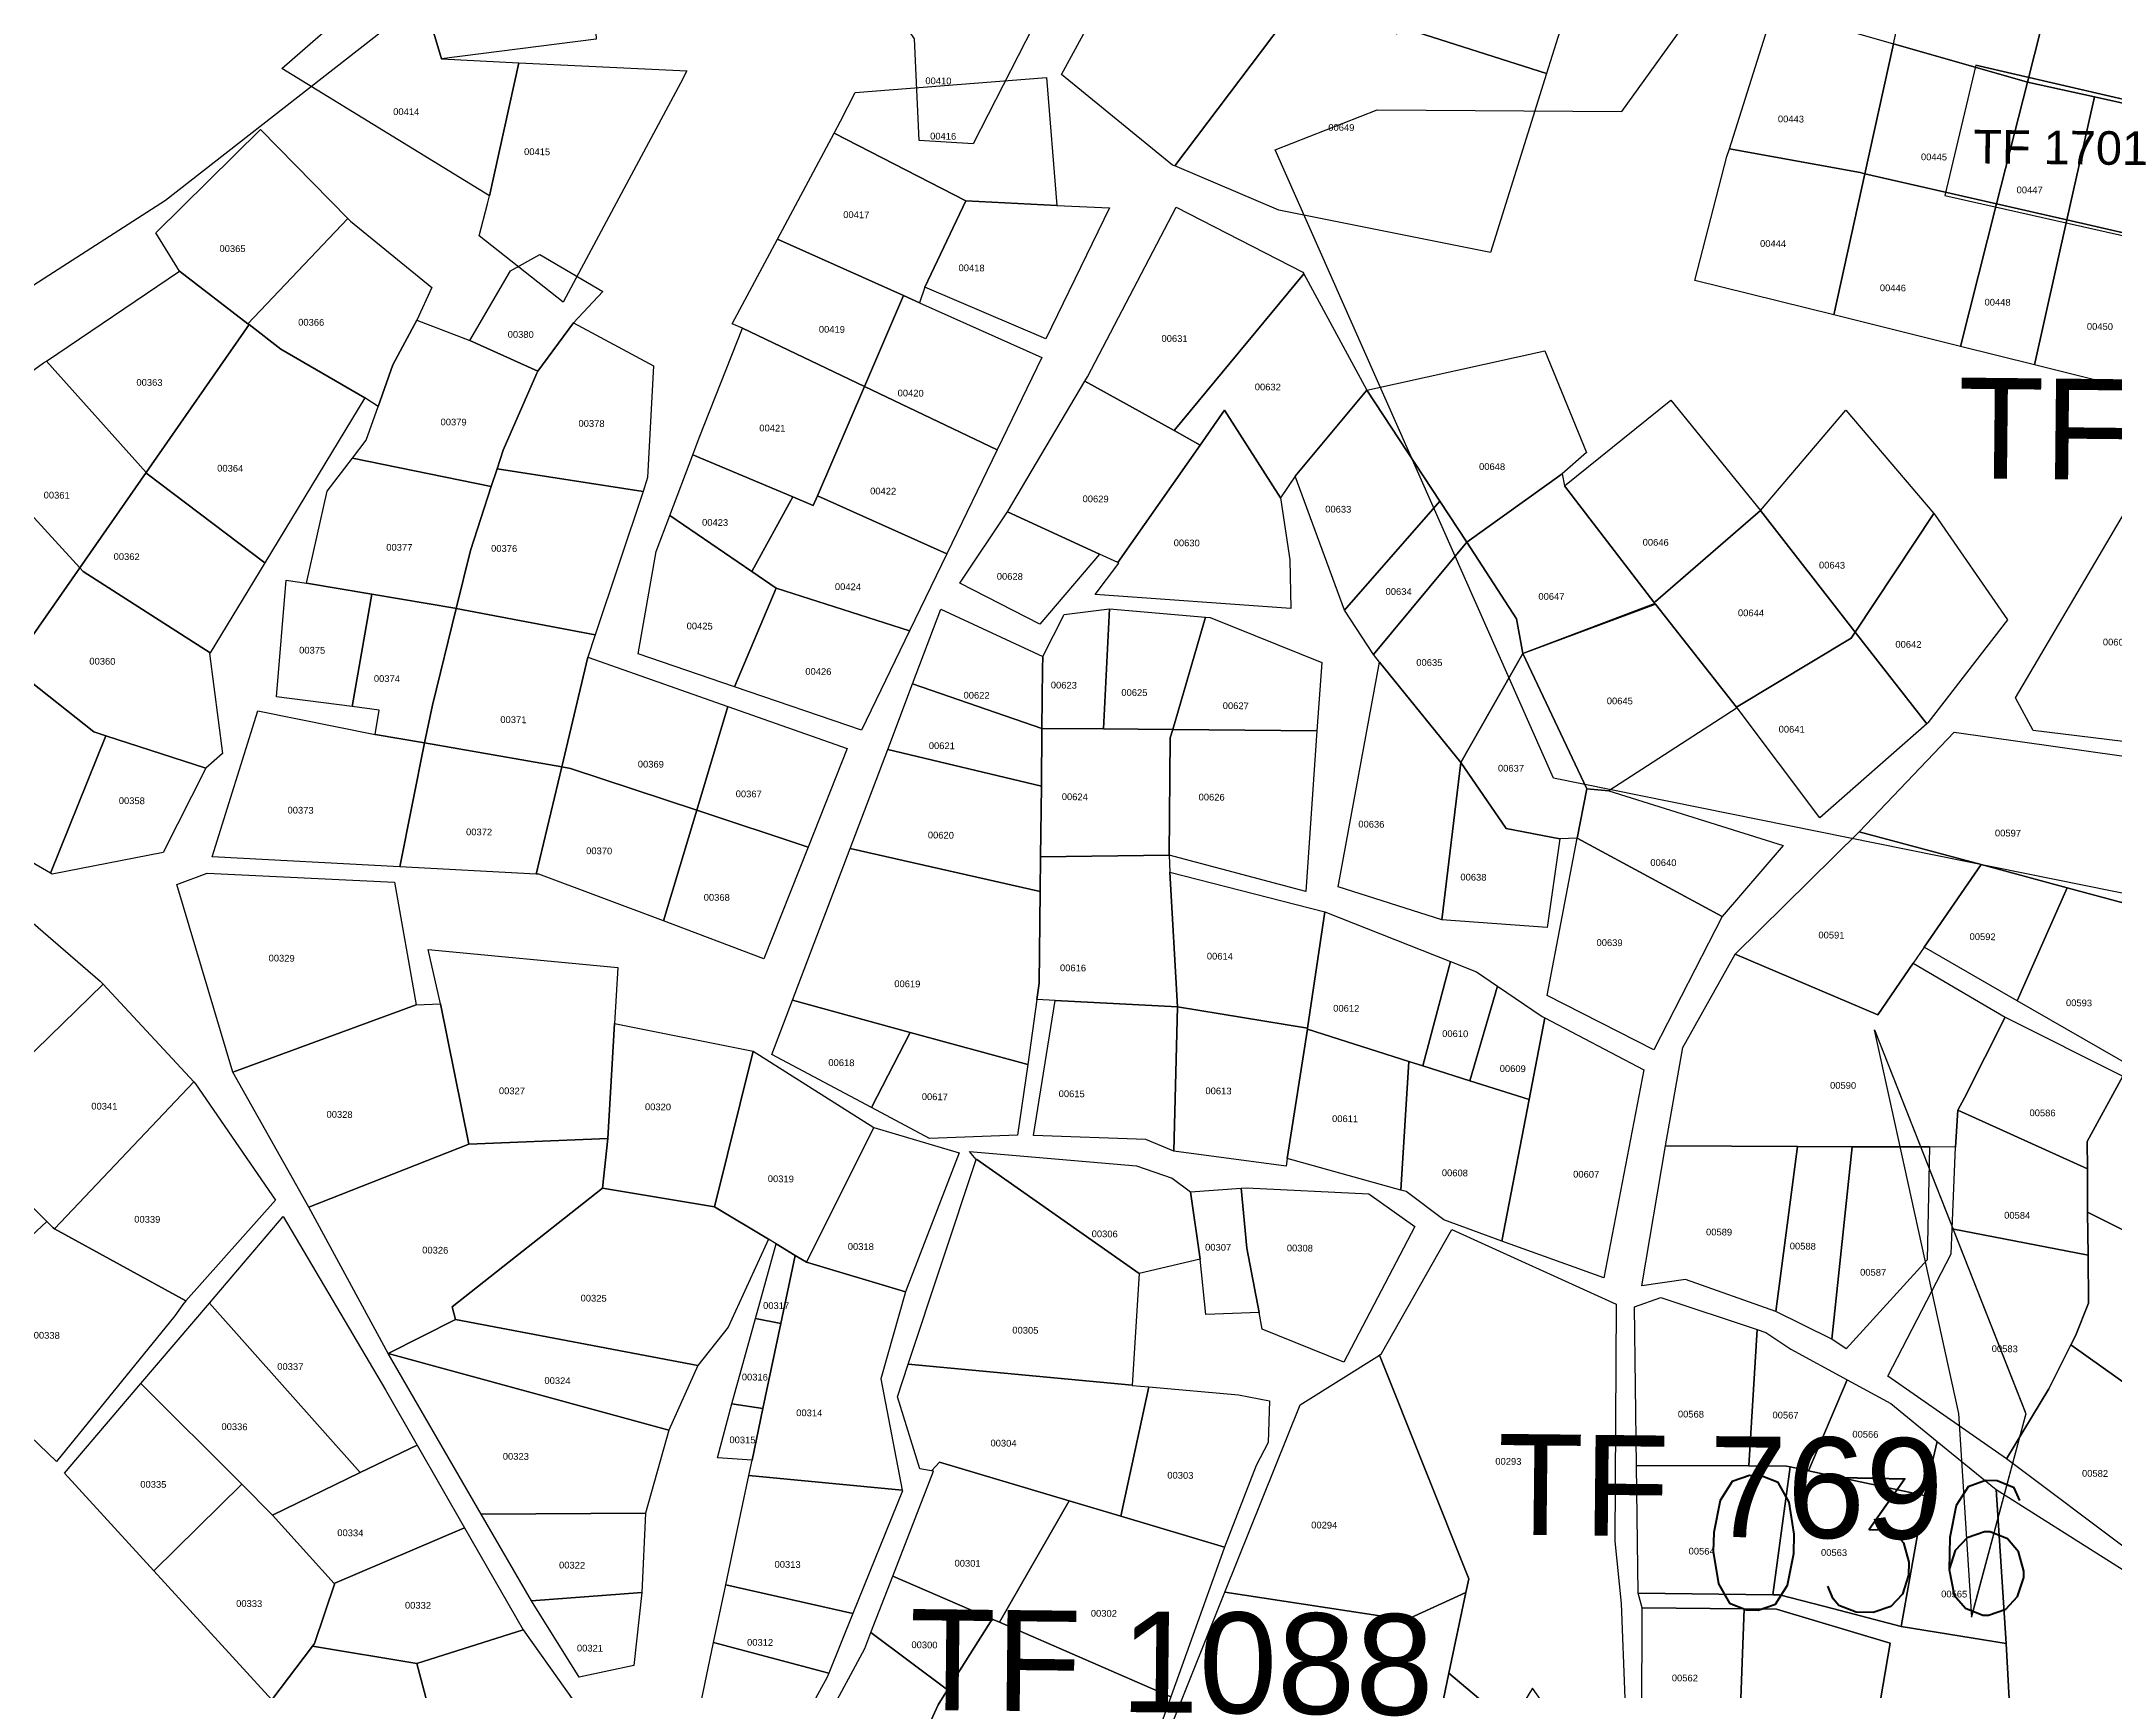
# Model space of a CAD drawing. Header units: metres. Extents: x 251686 to 255059, y 1627526 to 1631912.
# Drawn here: x 253503.4 to 253811.9, y 1628057.4 to 1628302.8 of the extents above; entities that cross this region are included whole.
import ezdxf
from ezdxf.enums import TextEntityAlignment as Align

# ---------------------------------------------------------------- set-up
doc = ezdxf.new("R2010")
doc.units = ezdxf.units.M
doc.header["$MEASUREMENT"] = 0
doc.layers.add('ASSIETTE IMMAT', color=7, linetype='Continuous', lineweight=0)
doc.layers.add('Numero_TF', color=7, linetype='Continuous', lineweight=0)
for name, color, linetype in [('limites_parcelles', 7, 'Continuous'), ('limites_sections', 7, 'Continuous'), ('numero_parcelle', 7, 'Continuous')]:
    doc.layers.add(name, color=color, linetype=linetype)
doc.styles.add('Style-Arial', font='arial.ttf')
doc.styles.add('Style-txt', font='txt.shx')

# ---------------------------------------------------------------- blocks, each defined once
blk = doc.blocks.new('*U104')
at = {"layer": 'Numero_TF', "color": 4, "linetype": 'Continuous', "lineweight": 30}
for p, q in [((-149.243772, 99.871066), (-119.863469, 93.082053)), ((-151.772301, -100.833446), (-164.282901, -43.708871)), ((-164.282901, -43.708871), (-141.772327, -100.888499)), ((-164.183542, -43.961255), (-141.893134, -100.581635)), ((-149.830725, -131.155516), (-151.772301, -100.833446)), ((-141.772327, -100.888499), (-149.890722, -131.154885)), ((-141.857766, -101.207026), (-149.870876, -131.080897))]:
    blk.add_line(p, q, dxfattribs=at)
at = {"layer": 'Numero_TF', "color": 4, "linetype": 'Continuous', "lineweight": 30, "flags": 128}
blk.add_lwpolyline([(-0.720757, 60.34866), (9.910814, -8.096801), (0.261861, -47.927637), (-60.979318, -30.583345), (-124.533198, -23.95535), (-212.052296, -6.274991), (-253.48205, 87.255387), (-253.48205, 87.255387), (-238.318804, 93.196426), (-201.899447, 92.943829), (-158.046933, 153.876523)], dxfattribs=at)
at = {"layer": 'Numero_TF', "color": 4, "linetype": 'Continuous', "lineweight": 30}
blk.add_3dface([(-153.828061, 80.448152), (-124.326189, 73.80787), (-119.863469, 93.082053), (-149.243772, 99.871066)], dxfattribs=at)
at = {"layer": 'Numero_TF', "color": 4, "linetype": 'Continuous', "lineweight": 0, "style": 'Style-Arial'}
for s, height, p in [('TF 1701', 5, (-149.615524, 85.242433)), ('TF 605', 15, (-151.954414, 38.363267)), ('TF 769', 15, (-220.480116, -118.858176)), ('TF 1088', 15, (-307.999119, -144.92953))]:
    blk.add_text(s, height=height, rotation=359.3981, dxfattribs=at).set_placement(p)

msp = doc.modelspace()

# ---------------------------------------------------------------- linework, layer by layer
at = {"layer": 'ASSIETTE IMMAT', "color": 2, "linetype": 'Continuous', "lineweight": 30, "flags": 128}
msp.add_lwpolyline([(253586.882449, 1628344.94237), (253577.64234, 1628342.548201), (253575.708695, 1628321.295117), (253521.853336, 1628279.133303), (253449.96192, 1628232.956205), (253436.152828, 1628245.346432), (253445.156535, 1628290.27974), (253359.261937, 1628339.884883), (253375.463978, 1628424.661208), (253421.924501, 1628470.512987), (253494.385766, 1628509.035218), (253498.006094, 1628558.818805), (253499.645445, 1628581.019999), (253466.43506, 1628620.073785), (253446.121019, 1628685.591974), (253503.841435, 1628578.416735), (253518.731881, 1628369.535378), (253588.984244, 1628345.378228)], dxfattribs=at)
at = {"layer": 'limites_parcelles', "ltscale": 40, "flags": 128}
for points in [[(253835.971979, 1628321.648544), (253828.711951, 1628290.186434), (253808.934858, 1628294.580354), (253798.980381, 1628296.788167), (253804.311724, 1628317.78484), (253807.449129, 1628330.147764), (253835.971979, 1628321.648544)], [(253585.966728, 1628303.166136), (253562.942403, 1628300.217603), (253558.378786, 1628315.547029), (253573.663658, 1628328.442774), (253584.988052, 1628321.231734), (253585.966728, 1628303.166136)], [(253672.051988, 1628284.297895), (253671.738326, 1628284.423117), (253655.196343, 1628297.907233), (253667.784901, 1628321.08331), (253685.88502, 1628312.774871), (253691.577995, 1628310.164762), (253672.051988, 1628284.297895)], [(253562.942403, 1628300.217603), (253574.458511, 1628299.649556), (253570.084697, 1628279.85193), (253539.172023, 1628298.790831), (253558.378786, 1628315.547029), (253562.942403, 1628300.217603)], [(253705.930608, 1628304.92354), (253727.409191, 1628298.07321), (253719.081895, 1628271.407937), (253687.569008, 1628277.703245), (253672.051988, 1628284.297895), (253691.577995, 1628310.164762), (253705.11766, 1628303.946506), (253705.930608, 1628304.92354)], [(253754.616571, 1628286.849818), (253761.15422, 1628307.579804), (253779.01376, 1628302.484629), (253774.766662, 1628283.142898), (253774.087581, 1628283.30244), (253754.616571, 1628286.849818)], [(253632.564834, 1628304.302289), (253651.00409, 1628305.063667), (253642.072062, 1628287.569573), (253634.020003, 1628288.070747), (253633.346064, 1628303.227223), (253632.564834, 1628304.302289)], [(253599.450966, 1628298.442065), (253598.497192, 1628296.633344), (253590.071389, 1628280.901869), (253583.303969, 1628268.282424), (253581.054544, 1628264.03862), (253568.55898, 1628273.893549), (253569.797798, 1628278.655998), (253570.084697, 1628279.85193), (253574.458511, 1628299.649556), (253599.450966, 1628298.442065)], [(253654.537842, 1628278.411233), (253640.980648, 1628279.092168), (253621.385023, 1628289.153775), (253622.338796, 1628290.962495), (253624.476894, 1628295.248111), (253652.990218, 1628297.448062), (253654.537842, 1628278.411233)], [(253534.123105, 1628260.818252), (253523.943293, 1628268.657383), (253520.436458, 1628274.323175), (253536.001892, 1628289.745952), (253549.000045, 1628276.471795), (253534.123105, 1628260.818252)], [(253640.980648, 1628279.092168), (253634.871243, 1628266.242278), (253634.084951, 1628263.933931), (253631.698423, 1628265.015701), (253612.95922, 1628273.422299), (253621.385023, 1628289.153775), (253640.980648, 1628279.092168)], [(253774.766662, 1628283.142898), (253770.156426, 1628262.118328), (253749.472774, 1628267.263492), (253754.248824, 1628285.695377), (253754.616571, 1628286.849818), (253774.087581, 1628283.30244), (253774.766662, 1628283.142898)], [(253553.491527, 1628248.472907), (253551.544203, 1628249.773595), (253539.031689, 1628257.04792), (253534.31464, 1628260.673992), (253534.123105, 1628260.818252), (253549.000045, 1628276.471795), (253549.371996, 1628276.091947), (253561.481074, 1628266.200436), (253559.25551, 1628261.326426), (253555.71086, 1628254.688176), (253553.491527, 1628248.472907)], [(253654.537842, 1628278.411233), (253662.367782, 1628278.04448), (253652.855853, 1628258.544686), (253634.871243, 1628266.242278), (253640.980648, 1628279.092168), (253654.537842, 1628278.411233)], [(253691.283134, 1628268.220264), (253671.956627, 1628244.901601), (253658.692955, 1628252.24478), (253659.085844, 1628252.890929), (253672.295902, 1628278.163712), (253691.133625, 1628268.49617), (253691.283134, 1628268.220264)], [(253631.698423, 1628265.015701), (253625.876385, 1628251.471874), (253607.719044, 1628260.136534), (253606.1918, 1628260.802854), (253612.95922, 1628273.422299), (253631.698423, 1628265.015701)], [(253567.138975, 1628258.317365), (253573.222231, 1628268.678192), (253577.556089, 1628271.132161), (253586.94748, 1628265.61792), (253582.590248, 1628260.939035), (253577.261506, 1628253.730215), (253567.138975, 1628258.317365)], [(253534.123105, 1628260.818252), (253534.31464, 1628260.673992), (253518.964295, 1628238.644591), (253504.12144, 1628255.250471), (253523.943293, 1628268.657383), (253534.123105, 1628260.818252)], [(253690.001533, 1628238.107665), (253687.793472, 1628234.899804), (253679.456581, 1628247.942102), (253675.825599, 1628242.757719), (253671.956627, 1628244.901601), (253691.283134, 1628268.220264), (253700.662259, 1628250.899581), (253690.001533, 1628238.107665)], [(253634.084951, 1628263.933931), (253652.267946, 1628255.77703), (253645.631125, 1628242.048712), (253625.876385, 1628251.471874), (253631.698423, 1628265.015701), (253634.084951, 1628263.933931)], [(253567.138975, 1628258.317365), (253577.261506, 1628253.730215), (253577.096287, 1628253.477937), (253572.108883, 1628242.008256), (253571.195768, 1628239.233855), (253570.33473, 1628236.580834), (253549.661685, 1628240.801276), (253551.701644, 1628243.482554), (253553.491527, 1628248.472907), (253555.71086, 1628254.688176), (253559.25551, 1628261.326426), (253567.138975, 1628258.317365)], [(253592.924094, 1628235.845654), (253571.195768, 1628239.233855), (253572.108883, 1628242.008256), (253577.096287, 1628253.477937), (253577.261506, 1628253.730215), (253582.590248, 1628260.939035), (253594.472003, 1628254.555305), (253593.595964, 1628237.901189), (253592.924094, 1628235.845654)], [(253551.544203, 1628249.773595), (253536.63483, 1628225.229903), (253519.125032, 1628238.470173), (253518.964295, 1628238.644591), (253534.31464, 1628260.673992), (253539.031689, 1628257.04792), (253551.544203, 1628249.773595)], [(253600.347962, 1628241.315328), (253601.298727, 1628243.804838), (253607.719044, 1628260.136534), (253625.876385, 1628251.471874), (253618.897938, 1628235.207005), (253618.273109, 1628233.760609), (253615.197981, 1628235.062984), (253600.347962, 1628241.315328)], [(253518.964295, 1628238.644591), (253509.091756, 1628224.47272), (253490.17702, 1628245.185601), (253503.712074, 1628254.970276), (253504.12144, 1628255.250471), (253518.964295, 1628238.644591)], [(253715.513366, 1628228.309044), (253711.523148, 1628234.386337), (253700.662259, 1628250.899581), (253727.131321, 1628256.778809), (253733.322476, 1628241.625336), (253729.712947, 1628238.483), (253715.513366, 1628228.309044)], [(253675.825599, 1628242.757719), (253663.581274, 1628225.26794), (253660.85114, 1628226.52605), (253647.159938, 1628232.827183), (253658.692955, 1628252.24478), (253671.956627, 1628244.901601), (253675.825599, 1628242.757719)], [(253743.37137, 1628219.390066), (253730.09038, 1628236.690776), (253745.912102, 1628249.428473), (253759.243015, 1628233.011207), (253743.616157, 1628219.478939), (253743.37137, 1628219.390066)], [(253687.793472, 1628234.899804), (253689.189999, 1628225.659344), (253689.357834, 1628218.423261), (253660.228866, 1628220.487053), (253663.76329, 1628225.184744), (253663.581274, 1628225.26794), (253675.825599, 1628242.757719), (253679.456581, 1628247.942102), (253687.793472, 1628234.899804)], [(253509.091756, 1628224.47272), (253499.095169, 1628210.09894), (253485.529648, 1628225.461973), (253476.703456, 1628235.451083), (253476.836489, 1628235.54113), (253490.17702, 1628245.185601), (253509.091756, 1628224.47272)], [(253570.33473, 1628236.580834), (253567.237369, 1628227.062446), (253565.104388, 1628218.428057), (253564.911679, 1628218.460563), (253552.547814, 1628220.54128), (253542.861666, 1628222.177282), (253545.921831, 1628235.892372), (253549.661685, 1628240.801276), (253570.33473, 1628236.580834)], [(253592.924094, 1628235.845654), (253585.811007, 1628214.501918), (253565.104388, 1628218.428057), (253567.237369, 1628227.062446), (253570.33473, 1628236.580834), (253571.195768, 1628239.233855), (253592.924094, 1628235.845654)], [(253536.63483, 1628225.229903), (253528.487667, 1628211.84259), (253509.583912, 1628223.92904), (253509.091756, 1628224.47272), (253518.964295, 1628238.644591), (253519.125032, 1628238.470173), (253536.63483, 1628225.229903)], [(253723.874179, 1628211.74078), (253723.788081, 1628212.249713), (253722.932773, 1628216.912235), (253715.513366, 1628228.309044), (253729.712947, 1628238.483), (253730.09038, 1628236.690776), (253743.37137, 1628219.390066), (253743.53168, 1628219.17501), (253723.874179, 1628211.74078)], [(253825.845831, 1628237.879496), (253821.62667, 1628217.328364), (253817.675156, 1628198.074973), (253799.825728, 1628200.264121), (253797.214866, 1628205.138136), (253817.19157, 1628239.088076), (253825.845831, 1628237.879496)], [(253638.142872, 1628226.581722), (253632.576167, 1628215.097806), (253612.728131, 1628221.443299), (253609.136879, 1628223.909401), (253615.197981, 1628235.062984), (253618.273109, 1628233.760609), (253618.897938, 1628235.207005), (253638.142872, 1628226.581722)], [(253773.348861, 1628214.919467), (253772.729689, 1628214.011521), (253755.694344, 1628203.74543), (253743.611995, 1628219.082721), (253743.53168, 1628219.17501), (253743.37137, 1628219.390066), (253743.616157, 1628219.478939), (253759.243015, 1628233.011207), (253773.348861, 1628214.919467)], [(253609.136879, 1628223.909401), (253612.728131, 1628221.443299), (253606.538665, 1628206.775509), (253592.202742, 1628211.671097), (253594.862486, 1628226.924639), (253596.910303, 1628232.288222), (253609.136879, 1628223.909401)], [(253796.005758, 1628216.744038), (253784.129268, 1628201.384113), (253783.985648, 1628201.253534), (253773.348861, 1628214.919467), (253785.05623, 1628232.557135), (253785.247018, 1628232.341759), (253796.005758, 1628216.744038)], [(253723.874179, 1628211.74078), (253714.660656, 1628195.499392), (253702.553718, 1628210.430518), (253701.620844, 1628211.578301), (253715.513366, 1628228.309044), (253722.932773, 1628216.912235), (253723.788081, 1628212.249713), (253723.874179, 1628211.74078)], [(253528.487667, 1628211.84259), (253528.415164, 1628211.711264), (253530.331863, 1628196.85671), (253527.870117, 1628194.647249), (253512.974785, 1628199.48775), (253511.202646, 1628200.055038), (253500.400527, 1628208.622106), (253499.095169, 1628210.09894), (253509.091756, 1628224.47272), (253509.583912, 1628223.92904), (253528.487667, 1628211.84259)], [(253542.861666, 1628222.177282), (253552.547814, 1628220.54128), (253549.628768, 1628203.817181), (253538.375931, 1628205.266432), (253539.81821, 1628222.625838), (253542.861666, 1628222.177282)], [(253565.104388, 1628218.428057), (253561.569951, 1628204.057513), (253560.413283, 1628198.410232), (253553.050231, 1628199.696692), (253553.636837, 1628203.307688), (253549.628768, 1628203.817181), (253552.547814, 1628220.54128), (253564.911679, 1628218.460563), (253565.104388, 1628218.428057)], [(253585.811007, 1628214.501918), (253584.709151, 1628211.17067), (253580.818961, 1628194.853035), (253560.413283, 1628198.410232), (253561.569951, 1628204.057513), (253565.104388, 1628218.428057), (253585.811007, 1628214.501918)], [(253652.410354, 1628211.30276), (253652.39157, 1628209.514698), (253652.297541, 1628200.564232), (253633.041954, 1628207.208318), (253637.273823, 1628218.330316), (253652.410354, 1628211.30276)], [(253652.410354, 1628211.30276), (253655.615474, 1628217.538154), (253662.340362, 1628218.371795), (253661.451943, 1628200.539184), (253652.297541, 1628200.564232), (253652.39157, 1628209.514698), (253652.410354, 1628211.30276)], [(253755.694344, 1628203.74543), (253755.754447, 1628203.663514), (253736.664694, 1628191.275128), (253733.396237, 1628191.5838), (253723.874179, 1628211.74078), (253743.611995, 1628219.082721), (253755.694344, 1628203.74543)], [(253676.623167, 1628217.124407), (253677.313475, 1628217.066352), (253693.93734, 1628210.409272), (253693.230669, 1628200.205332), (253671.753614, 1628200.43096), (253676.623167, 1628217.124407)], [(253783.985648, 1628201.253534), (253768.089735, 1628187.256708), (253755.754447, 1628203.663514), (253755.694344, 1628203.74543), (253772.729689, 1628214.011521), (253773.348861, 1628214.919467), (253783.985648, 1628201.253534)], [(253733.396237, 1628191.5838), (253731.977704, 1628184.222135), (253729.365555, 1628184.137811), (253721.405977, 1628185.704872), (253714.660656, 1628195.499392), (253723.874179, 1628211.74078), (253733.396237, 1628191.5838)], [(253504.753338, 1628179.029467), (253498.06792, 1628182.920072), (253486.33412, 1628191.781424), (253499.095169, 1628210.09894), (253500.400527, 1628208.622106), (253511.202646, 1628200.055038), (253512.974785, 1628199.48775), (253504.753338, 1628179.029467)], [(253584.709151, 1628211.17067), (253605.562778, 1628203.829038), (253600.909756, 1628188.403387), (253582.13734, 1628194.615653), (253580.818961, 1628194.853035), (253584.709151, 1628211.17067)], [(253553.050231, 1628199.696692), (253560.413283, 1628198.410232), (253556.714348, 1628179.987353), (253528.818962, 1628181.479354), (253535.580524, 1628203.212884), (253553.050231, 1628199.696692)], [(253527.870117, 1628194.647249), (253521.530354, 1628182.114756), (253504.975565, 1628178.905206), (253504.753338, 1628179.029467), (253512.974785, 1628199.48775), (253527.870117, 1628194.647249)], [(253661.451943, 1628200.539184), (253671.753614, 1628200.43096), (253671.395065, 1628199.184978), (253671.211276, 1628181.690423), (253652.096888, 1628181.464486), (253652.207567, 1628191.999825), (253652.297541, 1628200.564232), (253661.451943, 1628200.539184)], [(253693.230669, 1628200.205332), (253691.587583, 1628176.304634), (253671.211276, 1628181.690423), (253671.395065, 1628199.184978), (253671.753614, 1628200.43096), (253693.230669, 1628200.205332)], [(253813.364087, 1628174.578244), (253804.87353, 1628176.862122), (253792.076952, 1628180.3089), (253773.951025, 1628185.193501), (253788.067308, 1628200.011708), (253817.86449, 1628195.786857), (253813.347397, 1628174.923878), (253813.364087, 1628174.578244)], [(253652.207567, 1628191.999825), (253652.096888, 1628181.464486), (253652.042882, 1628176.32381), (253623.741552, 1628182.697145), (253629.342624, 1628197.452401), (253652.207567, 1628191.999825)], [(253600.909756, 1628188.403387), (253595.95101, 1628171.924249), (253577.420052, 1628178.875699), (253577.013888, 1628178.900287), (253580.818961, 1628194.853035), (253582.13734, 1628194.615653), (253600.909756, 1628188.403387)], [(253729.365555, 1628184.137811), (253727.479275, 1628170.938738), (253711.793507, 1628172.10942), (253714.660656, 1628195.499392), (253721.405977, 1628185.704872), (253729.365555, 1628184.137811)], [(253733.396237, 1628191.5838), (253736.664694, 1628191.275128), (253762.610782, 1628183.158598), (253753.558516, 1628172.595268), (253731.977704, 1628184.222135), (253733.396237, 1628191.5838)], [(253792.076952, 1628180.3089), (253783.605842, 1628168.002009), (253781.985942, 1628165.651617), (253776.682661, 1628157.964983), (253755.480691, 1628166.966445), (253773.951025, 1628185.193501), (253792.076952, 1628180.3089)], [(253652.042882, 1628176.32381), (253651.89933, 1628162.659364), (253651.558986, 1628160.244726), (253650.176862, 1628150.54575), (253632.679753, 1628155.322139), (253615.162431, 1628160.108902), (253623.741552, 1628182.697145), (253652.042882, 1628176.32381)], [(253671.347678, 1628179.199653), (253672.45804, 1628159.161523), (253654.280542, 1628160.104368), (253651.558986, 1628160.244726), (253651.89933, 1628162.659364), (253652.042882, 1628176.32381), (253652.096888, 1628181.464486), (253671.211276, 1628181.690423), (253671.347678, 1628179.199653)], [(253559.160419, 1628159.427162), (253531.865428, 1628149.400941), (253523.553251, 1628177.368844), (253528.051601, 1628179.038721), (253555.918216, 1628177.70959), (253559.160419, 1628159.427162)], [(253512.586073, 1628162.487072), (253490.495197, 1628141.036512), (253476.827115, 1628151.47275), (253476.696323, 1628151.596051), (253482.450935, 1628162.590286), (253482.67679, 1628162.811445), (253495.322663, 1628175.968607), (253495.851575, 1628176.989267), (253512.133915, 1628162.969368), (253512.586073, 1628162.487072)], [(253814.783174, 1628150.076384), (253797.452358, 1628160.043073), (253804.87353, 1628176.862122), (253813.364087, 1628174.578244), (253813.668016, 1628174.493766), (253814.485208, 1628156.53147), (253814.783174, 1628150.076384)], [(253713.109979, 1628165.887488), (253708.984073, 1628150.344532), (253706.887794, 1628151.00667), (253691.798898, 1628155.798403), (253691.820924, 1628155.96074), (253694.390368, 1628173.257503), (253713.109979, 1628165.887488)], [(253589.151711, 1628164.974732), (253588.667974, 1628156.648154), (253587.685431, 1628139.527771), (253567.020404, 1628138.70849), (253562.768941, 1628159.572143), (253560.964243, 1628167.678909), (253589.151711, 1628164.974732)], [(253713.109979, 1628165.887488), (253716.985462, 1628164.363332), (253720.122847, 1628162.216975), (253716.001938, 1628148.116767), (253708.984073, 1628150.344532), (253713.109979, 1628165.887488)], [(253781.985942, 1628165.651617), (253795.679319, 1628157.623165), (253789.588932, 1628145.616402), (253788.624253, 1628143.736672), (253788.282261, 1628138.263723), (253784.390982, 1628138.284282), (253772.879483, 1628138.323932), (253764.761558, 1628138.358412), (253745.101655, 1628138.432862), (253747.704305, 1628153.08753), (253755.480691, 1628166.966445), (253776.682661, 1628157.964983), (253781.985942, 1628165.651617)], [(253512.586073, 1628162.487072), (253526.069124, 1628147.978393), (253505.345504, 1628126.107046), (253505.12317, 1628126.221148), (253504.178215, 1628127.186168), (253498.115898, 1628133.325871), (253490.495197, 1628141.036512), (253512.586073, 1628162.487072)], [(253720.122847, 1628162.216975), (253726.761011, 1628157.696912), (253727.155094, 1628157.489561), (253724.81226, 1628145.321501), (253716.001938, 1628148.116767), (253720.122847, 1628162.216975)], [(253567.020404, 1628138.70849), (253543.186774, 1628129.326664), (253531.865428, 1628149.400941), (253559.160419, 1628159.427162), (253562.768941, 1628159.572143), (253567.020404, 1628138.70849)], [(253672.45804, 1628159.161523), (253671.937682, 1628137.677404), (253667.769283, 1628139.367206), (253651.061701, 1628139.989792), (253654.280542, 1628160.104368), (253672.45804, 1628159.161523)], [(253691.820924, 1628155.96074), (253691.798898, 1628155.798403), (253688.802798, 1628136.575616), (253688.627973, 1628135.408988), (253671.937682, 1628137.677404), (253672.45804, 1628159.161523), (253691.820924, 1628155.96074)], [(253609.321874, 1628152.539679), (253603.571473, 1628129.373048), (253586.916889, 1628132.138956), (253587.685431, 1628139.527771), (253588.667974, 1628156.648154), (253609.321874, 1628152.539679)], [(253727.155094, 1628157.489561), (253741.898309, 1628149.775219), (253735.903281, 1628118.797687), (253720.760686, 1628124.280902), (253724.81226, 1628145.321501), (253727.155094, 1628157.489561)], [(253813.144109, 1628148.803212), (253807.860014, 1628139.074104), (253807.888758, 1628135.04006), (253788.624253, 1628143.736672), (253789.588932, 1628145.616402), (253795.679319, 1628157.623165), (253813.144109, 1628148.803212)], [(253650.176862, 1628150.54575), (253648.674233, 1628140.014874), (253635.54194, 1628139.553362), (253626.943432, 1628144.134662), (253632.679753, 1628155.322139), (253650.176862, 1628150.54575)], [(253627.267954, 1628141.174529), (253617.252663, 1628121.151675), (253615.586601, 1628122.144591), (253612.759569, 1628123.850783), (253611.578385, 1628124.574432), (253603.571473, 1628129.373048), (253609.321874, 1628152.539679), (253627.267954, 1628141.174529)], [(253708.984073, 1628150.344532), (253716.001938, 1628148.116767), (253724.81226, 1628145.321501), (253720.760686, 1628124.280902), (253712.116437, 1628127.409722), (253706.491336, 1628131.644807), (253705.711087, 1628131.846054), (253706.887794, 1628151.00667), (253708.984073, 1628150.344532)], [(253526.069124, 1628147.978393), (253526.340334, 1628147.680887), (253538.208735, 1628130.354374), (253524.903392, 1628115.354919), (253505.345504, 1628126.107046), (253526.069124, 1628147.978393)], [(253818.05036, 1628123.533158), (253807.932845, 1628128.597801), (253807.888758, 1628135.04006), (253807.860014, 1628139.074104), (253813.144109, 1628148.803212), (253825.165748, 1628142.194481), (253818.05036, 1628123.533158)], [(253807.888758, 1628135.04006), (253807.932845, 1628128.597801), (253807.987412, 1628122.185914), (253787.768339, 1628126.09677), (253788.282261, 1628138.263723), (253788.624253, 1628143.736672), (253807.888758, 1628135.04006)], [(253587.685431, 1628139.527771), (253586.916889, 1628132.138956), (253564.530563, 1628114.481389), (253565.028735, 1628112.576131), (253554.997947, 1628107.519945), (253543.186774, 1628129.326664), (253567.020404, 1628138.70849), (253587.685431, 1628139.527771)], [(253674.393505, 1628131.585749), (253675.863516, 1628121.602796), (253666.767549, 1628119.45287), (253642.590624, 1628136.390502), (253642.519614, 1628136.401408), (253641.495946, 1628137.611109), (253666.346508, 1628135.470337), (253671.691908, 1628133.625922), (253674.393505, 1628131.585749)], [(253761.536608, 1628113.793574), (253748.073009, 1628118.547911), (253741.570454, 1628117.600168), (253745.101655, 1628138.432862), (253764.761558, 1628138.358412), (253761.536608, 1628113.793574)], [(253784.390982, 1628138.284282), (253784.072111, 1628121.471904), (253771.984047, 1628108.217437), (253769.845295, 1628109.672545), (253772.879483, 1628138.323932), (253784.390982, 1628138.284282)], [(253666.767549, 1628119.45287), (253665.739545, 1628102.840992), (253632.404977, 1628105.954862), (253642.519614, 1628136.401408), (253642.590624, 1628136.390502), (253666.767549, 1628119.45287)], [(253603.571473, 1628129.373048), (253611.578385, 1628124.574432), (253605.618704, 1628111.468954), (253601.078089, 1628105.775939), (253565.028735, 1628112.576131), (253564.530563, 1628114.481389), (253586.916889, 1628132.138956), (253603.571473, 1628129.373048)], [(253684.619725, 1628113.656694), (253676.680827, 1628113.323513), (253675.863516, 1628121.602796), (253674.393505, 1628131.585749), (253681.958745, 1628132.136227), (253682.810184, 1628123.236792), (253684.619725, 1628113.656694)], [(253697.252552, 1628106.228697), (253685.091496, 1628111.172561), (253684.619725, 1628113.656694), (253682.810184, 1628123.236792), (253681.958745, 1628132.136227), (253682.731503, 1628132.189072), (253700.960439, 1628131.30665), (253707.787789, 1628126.418819), (253697.252552, 1628106.228697)], [(253818.05036, 1628123.533158), (253826.510264, 1628119.298773), (253826.793021, 1628119.133234), (253821.530339, 1628097.902147), (253821.383304, 1628097.446466), (253805.438847, 1628108.810909), (253806.123565, 1628110.15507), (253808.044346, 1628115.032281), (253807.987412, 1628122.185914), (253807.932845, 1628128.597801), (253818.05036, 1628123.533158)], [(253524.903392, 1628115.354919), (253524.450934, 1628114.841483), (253523.223816, 1628113.127079), (253505.621705, 1628091.466793), (253486.026433, 1628110.266478), (253504.178215, 1628127.186168), (253505.12317, 1628126.221148), (253505.345504, 1628126.107046), (253524.903392, 1628115.354919)], [(253559.315456, 1628093.910239), (253550.839042, 1628089.802976), (253528.405624, 1628115.053951), (253539.382254, 1628127.933993), (253554.595959, 1628102.139071), (253559.315456, 1628093.910239)], [(253722.005699, 1628052.259929), (253712.870922, 1628059.955994), (253715.405397, 1628071.989953), (253715.833014, 1628074.007412), (253702.516936, 1628107.311375), (253702.854439, 1628107.521201), (253713.280204, 1628125.995338), (253737.772485, 1628114.896716), (253737.574628, 1628079.621328), (253738.50318, 1628070.32482), (253739.04588, 1628056.216261), (253738.923034, 1628044.522746), (253735.806261, 1628042.828194), (253725.304408, 1628057.732298), (253722.005699, 1628052.259929)], [(253807.987412, 1628122.185914), (253808.044346, 1628115.032281), (253806.123565, 1628110.15507), (253805.438847, 1628108.810909), (253802.149357, 1628102.281744), (253795.8519, 1628091.841883), (253778.200637, 1628104.18951), (253787.597097, 1628122.369643), (253787.768339, 1628126.09677), (253807.987412, 1628122.185914)], [(253617.252663, 1628121.151675), (253631.999659, 1628116.698833), (253628.338146, 1628103.772423), (253631.506845, 1628087.197742), (253608.678865, 1628089.39855), (253609.149894, 1628091.679728), (253610.77471, 1628099.333881), (253613.44777, 1628111.986179), (253615.586601, 1628122.144591), (253617.252663, 1628121.151675)], [(253740.8021, 1628090.885965), (253740.491052, 1628114.471894), (253744.387114, 1628115.873763), (253758.724317, 1628111.100089), (253757.525498, 1628090.801722), (253740.8021, 1628090.885965)], [(253550.839042, 1628089.802976), (253537.797344, 1628083.457548), (253533.202402, 1628088.067912), (253518.190398, 1628103.080361), (253528.405624, 1628115.053951), (253550.839042, 1628089.802976)], [(253772.118782, 1628103.633608), (253766.377912, 1628090.078768), (253763.681265, 1628090.655768), (253763.123669, 1628090.773392), (253757.525498, 1628090.801722), (253758.724317, 1628111.100089), (253760.02035, 1628110.66989), (253763.743461, 1628108.182082), (253772.118782, 1628103.633608)], [(253715.405397, 1628071.989953), (253706.482181, 1628067.907706), (253679.538734, 1628072.000971), (253690.734281, 1628099.916343), (253702.516936, 1628107.311375), (253715.833014, 1628074.007412), (253715.405397, 1628071.989953)], [(253814.7742, 1628077.652002), (253795.8519, 1628091.841883), (253802.149357, 1628102.281744), (253805.438847, 1628108.810909), (253821.383304, 1628097.446466), (253814.7742, 1628077.652002)], [(253665.739545, 1628102.840992), (253665.738798, 1628102.769876), (253668.22594, 1628102.560858), (253664.051132, 1628083.330133), (253656.363278, 1628085.615739), (253637.057768, 1628091.37638), (253635.845079, 1628090.068247), (253634.120963, 1628090.370856), (253630.788979, 1628101.074449), (253632.404977, 1628105.954862), (253665.739545, 1628102.840992)], [(253785.556058, 1628094.439383), (253783.662828, 1628086.381627), (253766.377912, 1628090.078768), (253772.118782, 1628103.633608), (253778.625172, 1628100.110665), (253785.556058, 1628094.439383)], [(253679.48737, 1628078.717641), (253664.051132, 1628083.330133), (253668.22594, 1628102.560858), (253681.544451, 1628101.404884), (253686.188402, 1628100.492449), (253685.950693, 1628094.307165), (253684.187407, 1628090.881259), (253679.48737, 1628078.717641)], [(253794.320486, 1628087.275558), (253795.807235, 1628064.378357), (253780.186566, 1628066.909871), (253783.662828, 1628086.381627), (253785.556058, 1628094.439383), (253794.320486, 1628087.275558)], [(253566.369676, 1628081.602815), (253547.079536, 1628073.351882), (253546.967249, 1628073.302259), (253537.797344, 1628083.457548), (253550.839042, 1628089.802976), (253559.315456, 1628093.910239), (253566.369676, 1628081.602815)], [(253656.363278, 1628085.615739), (253645.961887, 1628067.527447), (253644.88979, 1628067.995935), (253630.112381, 1628074.389764), (253636.1797, 1628090.003769), (253635.845079, 1628090.068247), (253637.057768, 1628091.37638), (253656.363278, 1628085.615739)], [(253537.797344, 1628083.457548), (253546.967249, 1628073.302259), (253547.079536, 1628073.351882), (253544.049002, 1628064.391623), (253543.750216, 1628063.9985), (253537.661137, 1628055.984823), (253520.112288, 1628075.179592), (253533.202402, 1628088.067912), (253537.797344, 1628083.457548)], [(253631.506845, 1628087.197742), (253631.536043, 1628087.075508), (253624.160884, 1628068.833497), (253605.246063, 1628073.096432), (253607.448626, 1628083.518349), (253608.678865, 1628089.39855), (253631.506845, 1628087.197742)], [(253763.681265, 1628090.655768), (253761.073465, 1628071.642274), (253741.04921, 1628071.852639), (253740.8021, 1628090.885965), (253757.525498, 1628090.801722), (253763.123669, 1628090.773392), (253763.681265, 1628090.655768)], [(253766.377912, 1628090.078768), (253783.662828, 1628086.381627), (253780.186566, 1628066.909871), (253770.165243, 1628069.524808), (253762.058931, 1628071.631921), (253761.073465, 1628071.642274), (253763.681265, 1628090.655768), (253766.377912, 1628090.078768)], [(253664.051132, 1628083.330133), (253679.48737, 1628078.717641), (253679.414439, 1628078.545678), (253671.490858, 1628056.458576), (253645.961887, 1628067.527447), (253656.363278, 1628085.615739), (253664.051132, 1628083.330133)], [(253794.872822, 1628016.054386), (253797.976094, 1628024.201036), (253795.807235, 1628064.378357), (253794.320486, 1628087.275558), (253829.132951, 1628065.25768), (253833.622436, 1628061.247897), (253811.69015, 1628014.272343), (253808.502261, 1628012.578538), (253795.612327, 1628015.843406), (253794.872822, 1628016.054386)], [(253547.079536, 1628073.351882), (253566.369676, 1628081.602815), (253575.080266, 1628066.412713), (253559.248224, 1628061.397151), (253543.750216, 1628063.9985), (253544.049002, 1628064.391623), (253547.079536, 1628073.351882)], [(253712.870922, 1628059.955994), (253710.400924, 1628048.256655), (253687.563195, 1627989.565326), (253684.933481, 1627990.710614), (253654.088649, 1628002.566891), (253669.699669, 1628047.475137), (253679.538734, 1628072.000971), (253706.482181, 1628067.907706), (253715.405397, 1628071.989953), (253712.870922, 1628059.955994)], [(253780.186566, 1628066.909871), (253795.807235, 1628064.378357), (253797.976094, 1628024.201036), (253794.872822, 1628016.054386), (253769.615122, 1628023.929991), (253772.660638, 1628032.382065), (253775.696102, 1628040.844404), (253778.294337, 1628041.538508), (253777.880048, 1628046.592659), (253777.654665, 1628049.318057), (253776.03161, 1628049.568801), (253778.534693, 1628064.417566), (253761.609714, 1628069.492762), (253756.834778, 1628069.542925), (253741.605778, 1628069.702914), (253741.04921, 1628071.852639), (253761.073465, 1628071.642274), (253762.058931, 1628071.631921), (253770.165243, 1628069.524808), (253780.186566, 1628066.909871)], [(253756.834778, 1628069.542925), (253761.609714, 1628069.492762), (253778.534693, 1628064.417566), (253776.03161, 1628049.568801), (253760.561732, 1628051.946323), (253759.759563, 1628051.995392), (253756.165149, 1628052.226204), (253756.834778, 1628069.542925)], [(253585.303204, 1628052.039888), (253577.45338, 1628041.809386), (253563.655414, 1628044.718013), (253559.248224, 1628061.397151), (253575.080266, 1628066.412713), (253585.303204, 1628052.039888)], [(253645.961887, 1628067.527447), (253671.490858, 1628056.458576), (253665.765331, 1628040.495521), (253652.650578, 1628003.984157), (253645.219745, 1628009.457479), (253648.852141, 1628018.645108), (253645.379293, 1628030.447521), (253645.192774, 1628031.069275), (253641.667501, 1628038.848657), (253632.091299, 1628045.147202), (253633.325567, 1628047.542288), (253636.850945, 1628055.247599), (253638.245844, 1628057.458108), (253644.88979, 1628067.995935), (253645.961887, 1628067.527447)], [(253563.655414, 1628044.718013), (253541.489445, 1628049.970195), (253535.999252, 1628051.572278), (253537.932347, 1628055.687318), (253537.661137, 1628055.984823), (253543.750216, 1628063.9985), (253559.248224, 1628061.397151), (253563.655414, 1628044.718013)], [(253620.562382, 1628059.97065), (253620.322525, 1628059.383858), (253613.475003, 1628046.87702), (253600.829389, 1628052.120631), (253603.438824, 1628064.519583), (253620.562382, 1628059.97065)], [(253633.325567, 1628047.542288), (253620.412052, 1628053.398347), (253625.924885, 1628063.622919), (253626.854263, 1628066.011048), (253638.245844, 1628057.458108), (253636.850945, 1628055.247599), (253633.325567, 1628047.542288)], [(253722.005699, 1628052.259929), (253721.798881, 1628051.916642), (253722.730668, 1628051.632518), (253726.600047, 1628050.494528), (253735.712231, 1628033.877728), (253736.744865, 1628033.521421), (253729.991841, 1628012.600646), (253725.483939, 1628002.284232), (253716.164431, 1628006.903588), (253704.595166, 1627982.101274), (253687.563195, 1627989.565326), (253710.400924, 1628048.256655), (253712.870922, 1628059.955994), (253722.005699, 1628052.259929)]]:
    msp.add_lwpolyline(points, close=True, dxfattribs=at)
at = {"layer": 'limites_parcelles', "ltscale": 40}
for points in [[(253779.01376, 1628302.484629), (253783.63994, 1628323.092449), (253804.311724, 1628317.78484), (253798.980381, 1628296.788167)], [(253713.71003, 1628321.992839), (253732.44537, 1628314.185755), (253727.409191, 1628298.07321), (253705.930608, 1628304.92354)], [(253798.980381, 1628296.788167), (253794.380137, 1628278.649091), (253774.766662, 1628283.142898), (253779.01376, 1628302.484629)], [(253808.934858, 1628294.580354), (253804.850824, 1628276.252965), (253794.380137, 1628278.649091), (253798.980381, 1628296.788167)], [(253828.711951, 1628290.186434), (253824.474459, 1628271.759052), (253804.850824, 1628276.252965), (253808.934858, 1628294.580354)], [(253794.380137, 1628278.649091), (253788.98549, 1628257.429551), (253770.156426, 1628262.118328), (253774.766662, 1628283.142898)], [(253800.021476, 1628254.682027), (253788.98549, 1628257.429551), (253794.380137, 1628278.649091), (253804.850824, 1628276.252965)], [(253824.474459, 1628271.759052), (253819.428134, 1628249.844934), (253800.021476, 1628254.682027), (253804.850824, 1628276.252965)], [(253645.631125, 1628242.048712), (253638.142872, 1628226.581722), (253618.897938, 1628235.207005), (253625.876385, 1628251.471874)], [(253700.662259, 1628250.899581), (253711.523148, 1628234.386337), (253697.341445, 1628218.17682), (253690.001533, 1628238.107665)], [(253785.05623, 1628232.557135), (253773.348861, 1628214.919467), (253759.243015, 1628233.011207), (253771.917939, 1628247.966482)], [(253609.136879, 1628223.909401), (253596.910303, 1628232.288222), (253600.347962, 1628241.315328), (253615.197981, 1628235.062984)], [(253715.513366, 1628228.309044), (253701.620844, 1628211.578301), (253697.341445, 1628218.17682), (253711.523148, 1628234.386337)], [(253660.85114, 1628226.52605), (253651.962705, 1628216.082926), (253640.067909, 1628222.192457), (253647.159938, 1628232.827183)], [(253632.576167, 1628215.097806), (253625.430646, 1628200.338455), (253606.538665, 1628206.775509), (253612.728131, 1628221.443299)], [(253662.340362, 1628218.371795), (253676.623167, 1628217.124407), (253671.753614, 1628200.43096), (253661.451943, 1628200.539184)], [(253714.660656, 1628195.499392), (253711.793507, 1628172.10942), (253696.400789, 1628176.99579), (253702.553718, 1628210.430518)], [(253652.297541, 1628200.564232), (253652.207567, 1628191.999825), (253629.342624, 1628197.452401), (253633.041954, 1628207.208318)], [(253605.562778, 1628203.829038), (253623.32877, 1628197.566382), (253617.505151, 1628182.90491), (253600.909756, 1628188.403387)], [(253580.818961, 1628194.853035), (253577.013888, 1628178.900287), (253556.714348, 1628179.987353), (253560.413283, 1628198.410232)], [(253617.505151, 1628182.90491), (253610.909241, 1628166.300723), (253595.95101, 1628171.924249), (253600.909756, 1628188.403387)], [(253753.558516, 1628172.595268), (253743.361848, 1628152.716567), (253727.505365, 1628160.849027), (253731.977704, 1628184.222135)], [(253694.390368, 1628173.257503), (253691.820924, 1628155.96074), (253672.45804, 1628159.161523), (253671.347678, 1628179.199653)], [(253797.452358, 1628160.043073), (253783.605842, 1628168.002009), (253792.076952, 1628180.3089), (253804.87353, 1628176.862122)], [(253626.943432, 1628144.134662), (253612.090385, 1628152.033048), (253615.162431, 1628160.108902), (253632.679753, 1628155.322139)], [(253706.887794, 1628151.00667), (253705.711087, 1628131.846054), (253688.802798, 1628136.575616), (253691.798898, 1628155.798403)], [(253631.999659, 1628116.698833), (253617.252663, 1628121.151675), (253627.267954, 1628141.174529), (253639.959736, 1628137.424036)], [(253772.879483, 1628138.323932), (253769.845295, 1628109.672545), (253761.536608, 1628113.793574), (253764.761558, 1628138.358412)], [(253486.026433, 1628110.266478), (253479.628855, 1628116.409703), (253498.115898, 1628133.325871), (253504.178215, 1628127.186168)], [(253615.586601, 1628122.144591), (253613.44777, 1628111.986179), (253609.66577, 1628112.73715), (253612.759569, 1628123.850783)], [(253613.44777, 1628111.986179), (253610.77471, 1628099.333881), (253606.149157, 1628100.063233), (253609.66577, 1628112.73715)], [(253601.078089, 1628105.775939), (253596.749728, 1628096.107915), (253554.997947, 1628107.519945), (253565.028735, 1628112.576131)], [(253596.749728, 1628096.107915), (253593.277489, 1628083.789151), (253568.819555, 1628083.649832), (253554.997947, 1628107.519945)], [(253506.812641, 1628089.737147), (253518.190398, 1628103.080361), (253533.202402, 1628088.067912), (253520.112288, 1628075.179592)], [(253610.77471, 1628099.333881), (253609.149894, 1628091.679728), (253603.991888, 1628092.018411), (253606.149157, 1628100.063233)], [(253592.726345, 1628071.947727), (253576.304335, 1628070.738413), (253568.819555, 1628083.649832), (253593.277489, 1628083.789151)], [(253624.160884, 1628068.833497), (253620.562382, 1628059.97065), (253603.438824, 1628064.519583), (253605.246063, 1628073.096432)], [(253644.88979, 1628067.995935), (253638.245844, 1628057.458108), (253626.854263, 1628066.011048), (253630.112381, 1628074.389764)], [(253576.304335, 1628070.738413), (253592.726345, 1628071.947727), (253591.555455, 1628061.078068), (253583.398959, 1628059.375497)], [(253741.574147, 1628053.151693), (253741.605778, 1628069.702914), (253756.834778, 1628069.542925), (253756.165149, 1628052.226204)]]:
    msp.add_3dface(points, dxfattribs=at)
at = {"layer": 'limites_sections', "color": 112, "linetype": 'Continuous', "lineweight": 40, "extrusion": (8.39025e-08, 1.87893e-07, 1), "elevation": 0.327317, "flags": 128}
msp.add_lwpolyline([(254262.032613, 1628116.192678), (254166.418264, 1628175.618587), (254127.468152, 1628196.627242), (254111.3613, 1628174.170812), (254032.48387, 1628219.152912), (253942.258351, 1628268.687297), (253897.943396, 1628292.248732), (253879.127588, 1628301.609786), (253837.103178, 1628319.100647), (253836.323408, 1628343.15576), (253766.757442, 1628373.202598), (253736.007323, 1628381.875383), (253797.545574, 1628539.699144), (253857.921088, 1628652.652234), (253891.317458, 1628762.517835), (253949.11819, 1628726.583729), (253998.556975, 1628699.307072), (254169.035754, 1628626.001151), (254244.313956, 1628604.775537), (254450.417171, 1628512.248797), (254530.322787, 1628477.173188), (254381.885013, 1628242.498279), (254262.032613, 1628116.192678)], close=True, dxfattribs=at)
at = {"layer": 'limites_sections', "color": 112, "lineweight": 40, "extrusion": (3.13226e-08, -1.22909e-08, 1), "elevation": -0.01207, "flags": 128}
msp.add_lwpolyline([(254381.885013, 1628242.498279), (254651.876115, 1628047.603031), (254649.151342, 1628042.153484), (254282.056716, 1627781.848766), (254258.712942, 1627753.642236), (254158.402887, 1627667.719989), (254016.92288, 1627730.128102), (253789.717074, 1627795.718879), (253560.793059, 1627891.442229), (253461.178186, 1627935.950985), (253423.027767, 1627967.742968), (253305.375391, 1628033.502846), (253374.268487, 1628101.940239), (253388.282867, 1628177.212071), (253454.032863, 1628268.742801), (253456.858534, 1628379.83858), (253454.879488, 1628458.45481), (253488.589644, 1628500.414429), (253582.988286, 1628458.102486), (253644.43714, 1628425.981101), (253736.007323, 1628381.875383), (253766.757442, 1628373.202598), (253836.323408, 1628343.15576), (253837.103178, 1628319.100647), (253879.127588, 1628301.609786), (253897.943396, 1628292.248733), (253942.258351, 1628268.687297), (254032.48387, 1628219.152912), (254111.3613, 1628174.170812), (254127.468152, 1628196.627242), (254166.418264, 1628175.618587), (254262.032613, 1628116.192678), (254381.885013, 1628242.498279)], close=True, dxfattribs=at)

# ---------------------------------------------------------------- block references
at = {"layer": 'numero_tf', "color": 4, "linetype": 'Continuous', "lineweight": 30}
msp.add_blockref('*U104', (253940.50954, 1628199.439653), dxfattribs=at)

# ---------------------------------------------------------------- texts
at = {"layer": 'limites_sections', "color": 3, "lineweight": 30, "style": 'Style-txt'}
msp.add_text('036', height=19.99996, rotation=358.7723, dxfattribs=at).set_placement((253775.386235, 1628078.982143), align=Align.MIDDLE_CENTER)
at = {"layer": 'numero_parcelle', "color": 5, "lineweight": 0, "style": 'Style-Arial'}
for s, p in [('00410', (253634.951292, 1628297.476873)), ('00414', (253555.743758, 1628292.885752)), ('00443', (253761.836774, 1628291.801255)), ('00416', (253635.660038, 1628289.244263)), ('00649', (253694.921026, 1628290.540977)), ('00415', (253575.22466, 1628286.929177)), ('00445', (253783.127469, 1628286.154348)), ('00447', (253797.36392, 1628281.238912)), ('00417', (253622.727147, 1628277.547612)), ('00444', (253759.178511, 1628273.258703)), ('00365', (253529.894064, 1628272.514172)), ('00418', (253639.888355, 1628269.643321)), ('00446', (253777.01038, 1628266.66209)), ('00448', (253792.58988, 1628264.526333)), ('00366', (253541.60345, 1628261.544685)), ('00450', (253807.825418, 1628260.915125)), ('00380', (253572.788344, 1628259.738007)), ('00419', (253619.099144, 1628260.494313)), ('00631', (253670.094681, 1628259.127289)), ('00363', (253517.53171, 1628252.594502)), ('00632', (253683.978538, 1628251.914789)), ('00420', (253630.824066, 1628251.003727)), ('00379', (253562.797473, 1628246.695725)), ('00378', (253583.324072, 1628246.480082)), ('00421', (253610.2405, 1628245.796731)), ('00364', (253529.550532, 1628239.814018)), ('00648', (253717.357107, 1628240.060294)), ('00422', (253626.729319, 1628236.420438)), ('00361', (253503.72424, 1628235.812484)), ('00629', (253658.347747, 1628235.256981)), ('00633', (253694.462477, 1628233.727193)), ('00423', (253601.717186, 1628231.752988)), ('00377', (253554.718462, 1628228.04578)), ('00376', (253570.318677, 1628227.881892)), ('00630', (253671.910083, 1628228.705221)), ('00646', (253741.709152, 1628228.793648)), ('00362', (253514.138913, 1628226.664344)), ('00628', (253645.580795, 1628223.722928)), ('00643', (253767.9504, 1628225.395501)), ('00424', (253621.488535, 1628222.177871)), ('00634', (253703.444601, 1628221.467822)), ('00647', (253726.186835, 1628220.739693)), ('00644', (253755.886909, 1628218.291251)), ('00425', (253599.420148, 1628216.329111)), ('00375', (253541.747592, 1628212.734037)), ('00642', (253779.322728, 1628213.607852)), ('00606', (253810.201639, 1628213.940815)), ('00360', (253510.526446, 1628211.089946)), ('00374', (253552.870905, 1628208.508668)), ('00426', (253617.086078, 1628209.569901)), ('00635', (253708.018124, 1628210.905793)), ('00622', (253640.632184, 1628206.02614)), ('00623', (253653.622258, 1628207.533077)), ('00625', (253664.121519, 1628206.436734)), ('00645', (253736.369969, 1628205.184705)), ('00371', (253571.69323, 1628202.394671)), ('00627', (253679.210107, 1628204.470475)), ('00641', (253761.945734, 1628200.971846)), ('00621', (253635.462178, 1628198.52079)), ('00369', (253592.152504, 1628195.770456)), ('00637', (253720.170086, 1628195.165781)), ('00358', (253514.906891, 1628190.337022)), ('00367', (253606.722559, 1628191.344536)), ('00624', (253655.254243, 1628190.91754)), ('00626', (253675.618356, 1628190.867945)), ('00373', (253540.019365, 1628188.922818)), ('00636', (253699.389506, 1628186.838385)), ('00372', (253566.590764, 1628185.685543)), ('00620', (253635.322349, 1628185.210677)), ('00597', (253794.136836, 1628185.514334)), ('00370', (253584.462338, 1628182.868344)), ('00640', (253742.850655, 1628181.122907)), ('00638', (253714.58016, 1628178.954795)), ('00368', (253601.962329, 1628175.946536)), ('00639', (253734.842422, 1628169.21018)), ('00591', (253767.864624, 1628170.332267)), ('00592', (253790.361777, 1628170.095923)), ('00329', (253537.201367, 1628166.89998)), ('00616', (253654.986668, 1628165.447571)), ('00614', (253676.847685, 1628167.189996)), ('00619', (253630.327128, 1628163.077184)), ('00612', (253695.652747, 1628159.432775)), ('00593', (253804.710652, 1628160.24909)), ('00610', (253711.868041, 1628155.657135)), ('00618', (253620.51428, 1628151.347756)), ('00609', (253720.435551, 1628150.458561)), ('00327', (253571.482351, 1628147.147659)), ('00615', (253654.789871, 1628146.71482)), ('00613', (253676.637077, 1628147.142666)), ('00590', (253769.600402, 1628147.963722)), ('00341', (253510.816027, 1628144.857675)), ('00328', (253545.82545, 1628143.637367)), ('00320', (253593.217919, 1628144.765281)), ('00617', (253634.420579, 1628146.271448)), ('00586', (253799.283213, 1628143.872056)), ('00611', (253695.480118, 1628143.000537)), ('00608', (253711.818535, 1628134.940549)), ('00607', (253731.359857, 1628134.735257)), ('00319', (253611.499269, 1628134.055433)), ('00584', (253795.509986, 1628128.628028)), ('00339', (253517.208457, 1628128.027787)), ('00306', (253659.70375, 1628125.858554)), ('00589', (253751.141459, 1628126.136013)), ('00326', (253560.065568, 1628123.438224)), ('00318', (253623.405698, 1628123.97601)), ('00307', (253676.585595, 1628123.869645)), ('00308', (253688.750425, 1628123.745658)), ('00588', (253763.600916, 1628124.033034)), ('00587', (253774.07083, 1628120.14321)), ('00325', (253583.639706, 1628116.288263)), ('00317', (253610.79983, 1628115.18766)), ('00338', (253502.246319, 1628110.764877)), ('00305', (253647.892728, 1628111.52067)), ('00583', (253793.658977, 1628108.762271)), ('00337', (253538.492462, 1628106.111239)), ('00324', (253578.255425, 1628104.019289)), ('00316', (253607.633476, 1628104.542144)), ('00314', (253615.731782, 1628099.221087)), ('00568', (253746.95328, 1628099.030078)), ('00567', (253761.028662, 1628098.882209)), ('00336', (253530.186877, 1628097.159765)), ('00315', (253605.792447, 1628095.19743)), ('00304', (253644.642658, 1628094.709911)), ('00566', (253772.917212, 1628096.033957)), ('00323', (253572.060438, 1628092.744875)), ('00293', (253719.779174, 1628092.0013)), ('00335', (253518.107849, 1628088.576614)), ('00303', (253670.963191, 1628089.925774)), ('00582', (253807.095294, 1628090.214978)), ('00294', (253692.376083, 1628082.510923)), ('00334', (253547.429435, 1628081.366274)), ('00322', (253580.430326, 1628076.551575)), ('00313', (253612.505091, 1628076.659841)), ('00301', (253639.293272, 1628076.829515)), ('00564', (253748.545451, 1628078.631299)), ('00563', (253768.250987, 1628078.424282)), ('00333', (253532.373862, 1628070.842307)), ('00332', (253557.498419, 1628070.57836)), ('00565', (253786.134316, 1628072.259565)), ('00302', (253659.579701, 1628069.385413)), ('00321', (253583.092472, 1628064.198069)), ('00312', (253608.414854, 1628065.058112)), ('00300', (253632.878029, 1628064.688758)), ('00562', (253746.047949, 1628059.758377))]:
    msp.add_text(s, height=1, rotation=359.3981, dxfattribs=at).set_placement(p, align=Align.TOP_LEFT)

doc.saveas('drawing.dxf')
